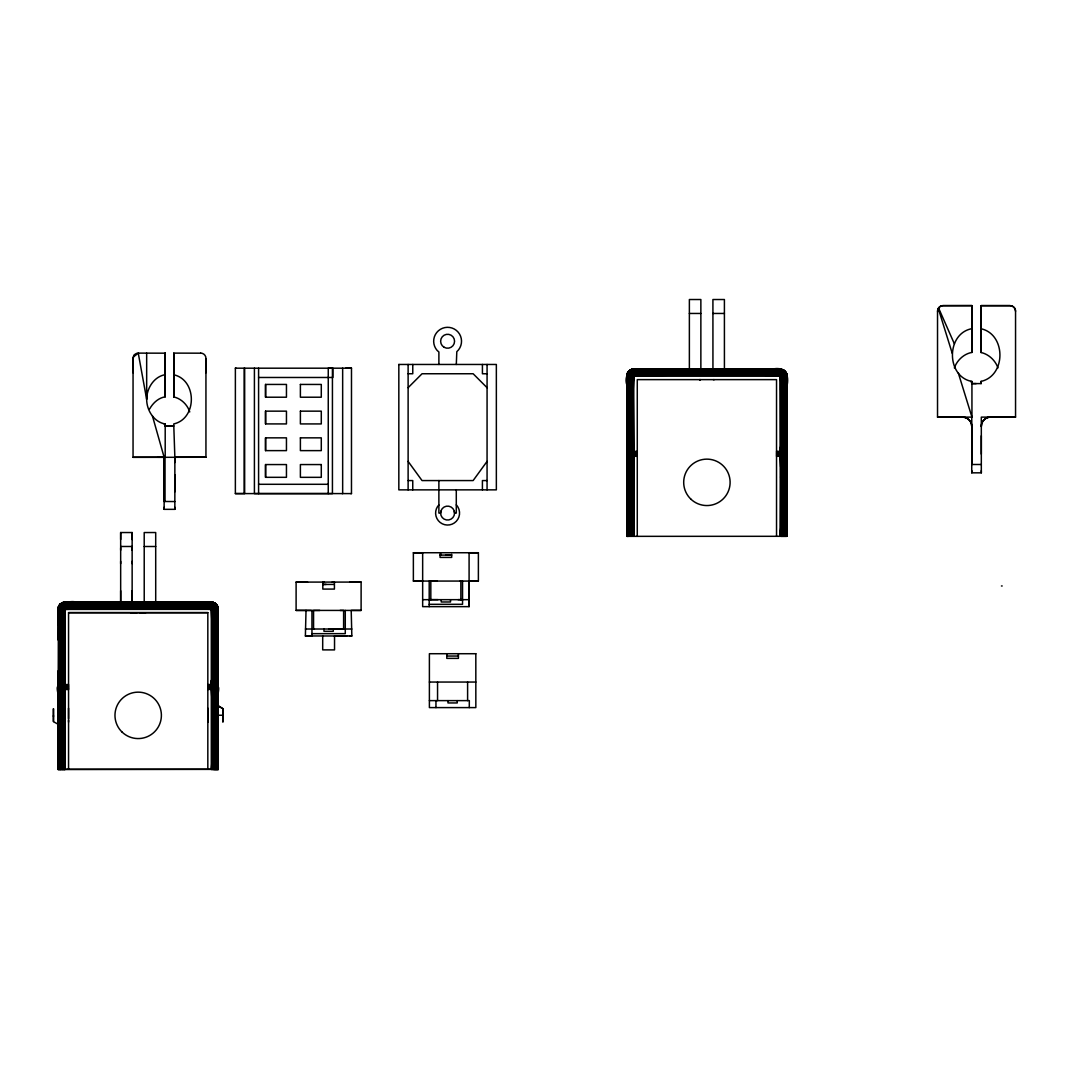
<?xml version="1.0" encoding="UTF-8"?>
<svg xmlns="http://www.w3.org/2000/svg" width="1069" height="1069" viewBox="0 0 1069 1069"><rect width="100%" height="100%" fill="white"/><g stroke="black" fill="none" stroke-linecap="round" stroke-linejoin="round"><path stroke-width="1.5" d="M58.1 724.247L53.45 721.669L53.463 715.669M53.463 716.404L53.45 708.667L53.45 721.455M218.25 725.009L218.263 769.319L58.1 769.466L58.261 746.416M58.1 724.515L58.1 722.858M58.1 720.038L58.1 705.874M58.1 609.156L58.14 608.461L58.14 624.737L58.1 609.156C57.298 603.798 68.683 597.304 65.062 607.967L65.062 769.48M58.234 769.466L58.247 670.691M58.261 769.319L58.14 746.416L58.14 769.319L211.301 769.306M58.14 640.05L58.274 608.528L59.891 604.747L63.686 602.528M207.827 685.269L212.744 684.507L213.159 685.336L213.319 769.48L218.236 769.466L217.742 606.484L215.724 603.758L211.983 602.221L132.142 602.181L132.142 532.536L120.663 532.536L120.663 602.181L62.403 602.716L59.69 604.733L58.234 607.793L58.247 624.737M58.14 706.262C61.681 695.144 50.39 681.18 64.541 687.541L68.55 687.861M58.421 760.34L58.635 769.48L58.862 608.595L65.062 605.321L211.903 605.241L215.844 606.484L218.063 608.889L218.129 623.28L218.183 608.274L215.176 603.357L212.664 602.315L187.89 602.341M58.434 607.072L58.1 609.41L65.062 605.936L79.694 605.335M68.55 688.997C65.169 689.625 58.22 689.759 58.701 684.574L58.862 606.35L60.412 604.239L63.619 602.595L79.694 602.475M65.062 605.321L60.519 606.551L58.14 609.41L59.958 606.337L64.434 604.747L211.943 604.747L216.406 606.27L218.263 609.343L216.366 605.295L211.301 603.785L65.062 603.785C62.029 601.66 57.031 610.025 58.688 606.377M59.022 605.709C57.138 609.063 62.323 601.54 65.062 603.384L213.974 602.716L187.89 602.782M58.247 696.16C57.352 674.82 60.038 689.238 59.022 697.629L59.276 769.48L58.862 608.595M63.712 602.315L65.062 602.488L62.977 602.876L75.752 602.341C73.454 599.722 53.757 605.161 65.062 602.448L79.694 602.582M61.481 769.48L60.973 609.424L65.009 607.459M61.614 603.143L106.847 602.221L106.847 603.517L120.663 602.181L117.897 603.571M62.269 602.782L65.062 602.488M117.897 603.424L120.663 602.181L64.381 602.221L63.752 605.348L65.062 609.424L64.34 684.574L68.55 685.256M68.55 769.319L68.55 612.644L207.827 612.644L207.827 769.319M68.55 722.15L68.55 720.145M68.55 718.702L68.536 708.199M68.55 612.644L207.827 612.644M120.663 590.756L120.663 602.248L132.142 602.248L132.142 590.756M120.663 563.657L120.663 561.332M120.663 550.188L120.663 547.862M120.663 539.524L120.663 532.536M132.142 563.657L132.142 561.332M132.142 550.188L132.142 547.862M132.142 539.524L132.142 532.536M133.05 358.823L133.05 372.76M146.667 353.184L146.667 399.352C146.68 410.309 153.896 422.041 165.201 423.992L165.201 457.305M165.201 372.52L165.201 370.716M165.201 359.064L165.201 360.868M165.201 423.992L165.201 425.996L173.793 425.996L174.862 457.305L174.848 509.338L164.132 509.338L164.132 507.294M165.201 396.84L165.201 353.117L165.201 396.84C158.399 397.895 152.961 403.053 149.673 408.879M173.793 359.064L173.793 360.868M189.748 411.926C187.422 404.723 181.222 398.617 173.779 396.946L173.779 353.117L200.731 353.184M205.943 372.76L205.943 358.823M207.814 708.466L207.814 721.775M212.678 753.07L211.301 769.48L211.301 602.181L202.054 602.221M207.827 685.937L216.472 684.507L216.459 604.466L218.089 608.074L217.942 623.28L218.223 608.622L215.965 604.239L211.956 602.235M215.39 603.785L212.678 602.341L196.683 602.488M64.381 602.221L212.49 602.609L213.359 604.974L212.036 609.357L211.956 678.989C209.591 686.979 214.188 686.739 212.678 678.989L212.744 609.357L214.041 605.094L213.399 602.528M214.094 602.782L196.683 602.595L212.678 602.569M215.377 603.758L211.301 602.448L63.044 602.488M207.827 688.997L214.789 688.77L215.39 684.507L215.39 609.357L211.355 607.459M215.978 769.48L215.965 688.169L218.116 685.523L218.236 678.989M216.94 605.107L218.116 607.9L218.263 707.197L218.263 705.874L222.9 708.667L222.913 711.754M217.354 605.722L217.087 769.48L217.328 686.966L218.223 685.015L218.236 695.638L218.129 678.989L217.582 685.376L207.827 687.247M216.459 769.48L217.675 606.39M218.263 710.591L218.263 769.466L218.236 754.3M218.236 756.451L218.223 769.319L218.129 754.3M218.263 705.901L222.913 708.747L222.913 721.749L222.913 708.747M244.2 368.19L244.186 493.584L235.367 493.584L235.38 368.19L236.075 368.19M244.654 493.584L244.667 368.19M254.409 368.19L254.409 493.584L332.432 493.584L332.432 368.19L328.263 368.19L328.25 493.584M258.591 493.584L258.591 368.19M265.553 477.322L265.553 464.561L286.452 464.561L286.452 477.322L265.553 477.322L265.553 464.561M265.553 450.624L265.553 437.849L286.452 437.849L286.452 450.624L265.553 450.624L265.553 437.849M265.553 423.912L265.553 411.151L286.452 411.151L286.452 423.925L265.553 423.912L265.553 411.151M265.553 397.214L265.553 384.439L286.465 384.439L286.452 397.214L265.553 397.214L265.566 384.439M296.1 610.412L296.113 582.084L361.122 582.084L361.108 610.426L296.1 610.412L310.985 610.452M321.288 464.561L321.288 477.335L300.389 477.335L300.389 464.561L321.288 464.561M332.9 368.19L332.9 377.477L258.591 377.477M334.544 635.975L334.53 649.899L322.691 649.885L322.704 635.975L351.835 635.988L351.207 610.426M342.655 368.19L342.655 493.584L235.367 493.584M342.187 493.584L351.474 493.597L351.487 368.19L345.741 368.19M408.117 489.869L408.117 364.462M412.754 489.856L412.754 480.569L408.104 480.569M412.768 364.462L412.768 373.749L408.117 373.749M413.369 581.068L413.369 552.74L478.391 552.74L478.377 581.068L413.369 581.068L422.656 581.095M438.878 480.569L438.878 513.08L440.615 513.08L440.856 511.276M438.891 364.462L438.891 351.968L437.141 350.445A13.937 13.937 0 0 1 438.384 330.789A13.937 13.937 0 0 1 458.053 332.031A13.937 13.937 0 0 1 456.81 351.688L456.303 364.462M456.289 489.856L456.289 513.08L454.552 513.08A6.962 6.962 0 0 0 444.103 507.04A6.962 6.962 0 0 0 444.103 519.106A6.962 6.962 0 0 0 454.552 513.08L454.312 511.276M482.413 489.856L482.413 480.569L487.063 480.569M482.426 364.462L482.426 373.762L487.076 373.762M487.063 489.869L487.076 364.462M631.124 369.714L628.599 371.491L626.955 374.791L626.848 391.535L626.822 376.208C625.94 371.01 637.151 364.208 633.783 374.765L633.783 536.344M626.955 439.159L626.955 536.344L626.848 375.46L628.398 371.731L631.766 369.473L648.402 369.273L633.783 369.286C626.875 367.883 627.356 380.217 633.73 374.244M626.968 514.977L626.822 536.304L626.862 513.414L626.848 536.344L786.984 536.304L786.984 376.141C785.501 362.244 763.667 372.693 756.611 369.326M626.848 473.073L626.848 437.488L627.022 451.759L630.469 453.363L637.271 454.031M626.848 406.848L627.102 374.27M626.848 439.159L626.955 374.791L630.042 370.676L633.783 369.847L780.023 369.847L783.764 370.676L786.396 373.415L786.45 536.344L781.038 536.344L780.664 466.899L780.744 456.263L784.111 455.354L786.383 453.376L786.944 445.853L786.29 452.24L776.535 454.031M629.12 371.037C624.336 377.731 630.095 368.645 633.783 370.181L781.947 370.408L784.993 371.745L786.677 374.123L786.944 390.132L786.944 376.208C787.038 374.671 785.956 370.876 784.432 371.731M637.271 455.782C633.877 456.423 626.928 456.557 627.423 451.372L627.423 376.208C624.269 370.676 641.2 365.852 629.106 371.09M637.271 454.646L633.249 454.338C622.385 454.084 629.614 446.134 627.73 464.427L627.997 536.344L627.583 375.393L629.908 373.629L633.783 372.119L780.611 372.025L784.566 373.335L786.771 375.74L786.664 390.132L786.811 375.326L784.606 372.774L781.372 371.624L633.783 371.558C626.795 370.97 624.67 379.241 626.848 384.813M630.202 536.344L629.694 376.208M629.708 370.515L629.24 373.335L630.296 376.208L783.497 376.208L784.606 372.774L783.938 370.462L780.744 369.286L765.391 369.38L780.023 369.593L780.651 371.09L780.023 536.344L781.399 519.935M630.322 370.155L631.766 536.344M631.685 369.513L632.34 451.372L637.271 452.053M633.783 369.286L632.153 369.78L631.726 371.758L633.048 376.208L633.783 451.372C633.904 455.648 631.418 458.133 631.926 452.187L631.632 376.208L630.657 370.408L632.407 369.326L689.371 369.179L689.371 299.52L700.863 299.52L700.863 369.193L712.943 369.193L712.916 299.52L724.408 299.52L724.421 369.193L727.495 369.393M633.129 391.535L633.783 376.208L632.434 371.143L633.783 369.179M637.271 536.344L637.271 379.629L776.535 379.629L776.535 536.304M786.049 372.734C784.285 369.593 776.896 366.186 780.023 374.056L633.783 374.056L633.142 371.09L633.783 369.593L780.023 369.393C787.653 369.807 790.432 380.323 780.423 373.094L765.391 372.132M776.535 452.053L781.466 451.372L781.466 376.208C785.768 367.83 779.381 367.963 770.776 369.219M765.391 369.834L782.855 369.847L780.023 369.246L781.372 371.143L780.023 376.208L780.517 454.94L780.023 456.289L776.535 456.289M783.604 536.344L784.111 376.208L780.076 374.244M784.098 370.502L782.855 369.847M784.699 536.344L784.673 455.033C789.55 446.976 775.252 456.717 781.399 445.853M786.637 374.056L786.383 373.375L786.45 536.344L786.837 386.23C788.534 380.43 788.254 370.061 780.023 370.582L633.783 370.582L629.24 371.785L626.968 374.765M786.837 390.132L786.771 374.578M954.35 367.91C957.049 360.306 963.877 353.812 971.935 352.423L971.935 305.614L943.099 305.614A5.572 5.572 0 0 0 939.157 307.297L937.526 311.239L937.526 417.124L962.461 417.097A9.3 9.3 0 0 1 971.748 426.384L971.748 472.832L981.315 472.832L981.315 417.124L1015.55 417.124L987.515 417.084M971.948 328.664C945.918 333.421 945.958 376.742 971.935 381.459L971.935 383.597L981.128 383.597L981.128 381.366C1006.183 375.78 1006.183 334.37 981.128 328.771L981.128 305.667L1009.978 305.614A5.572 5.572 0 0 1 1015.55 311.186L1015.55 417.124M997.978 367.91C995.373 360.494 988.852 354.267 981.128 352.529L981.128 328.771M58.1 769.466L58.381 607.473M58.688 697.162L58.514 685.71M60.973 609.424L59.891 609.424L59.904 604.466L59.891 684.574L68.55 685.937M60.385 769.48L60.412 688.236L59.557 685.884L59.65 684.574L65.062 684.574L64.421 670.704M62.336 603.076L61.053 605.669L62.403 769.48M216.94 623.28L217.248 606.163L213.239 603.624L62.109 603.304L63.044 769.48M164.132 509.338L164.145 457.305L152.466 416.055M164.132 491.86L164.132 489.549M164.132 474.756L164.132 477.055M174.862 462.516L174.862 457.251L205.943 457.238L164.145 457.305L164.132 501.481L174.862 501.561M174.848 491.86L174.848 474.756M213.974 769.48L214.041 603.076M213.399 710.497L214.789 684.507L214.655 608.729C217.662 605.442 212.664 601.566 212.036 602.488M214.882 769.48L214.789 688.77L211.301 688.997M215.457 769.48L215.39 688.489L216.232 687.875C218.156 680.044 207.974 689.933 211.956 678.989M218.129 759.832L217.969 769.466L217.969 607.125L218.129 769.466M629.133 518.759L628.398 536.344L627.115 536.344L626.995 375.326M627.142 527.204L627.343 536.344L627.222 452.508M629.106 536.344L629.12 455.033L628.265 452.681L628.372 451.372L633.048 451.372L633.129 437.488M630.429 375.58L631.124 536.344M782.04 536.344L783.417 372.186L782.762 369.874M782.682 536.344L784.031 372.453L783.363 370.141M784.165 536.344L785.127 372.613L783.938 370.462M785.18 536.344L785.02 454.151L786.944 451.88L786.944 462.449L786.396 445.853L785.809 536.344L786.049 376.208C787.626 372.56 783.51 368.992 780.023 369.847L765.391 370.168M776.535 453.39L780.023 453.39L785.648 451.372L785.875 372.64M971.761 454.111L971.748 451.652M971.748 435.805L971.761 438.277M981.128 383.597L981.128 381.366M981.315 454.111L981.315 435.818M211.956 623.28L211.301 609.424L212.651 604.359L211.822 602.569L196.683 602.782L211.301 602.796L211.301 607.272L65.062 607.967L62.911 609.424L63.218 685.403C62.376 690.721 65.556 689.599 64.741 684.948M63.886 602.595L63.004 604.974L63.886 608.582L64.728 769.48L64.741 689.224M212.664 769.48L213.159 688.636M213.159 685.336L213.453 609.357L211.301 607.98L196.683 607.326M217.942 760.34L217.742 769.48L217.742 606.484L217.942 619.232M217.582 685.376L218.129 665.052M632.741 451.612L633.436 536.344L633.449 456.022M781.372 536.344L781.987 453.59L781.76 451.479L780.744 451.372M776.535 452.721L780.023 452.721L782.174 451.372L782.174 376.208L780.023 374.765L765.391 374.11M786.837 431.916L786.57 452L786.984 451.372M68.55 686.592L65.062 686.592L59.436 684.574L59.089 606.658L59.891 604.506M64.02 684.815L64.421 655.377M64.381 769.48L64.421 763.76L64.046 769.48L63.686 763.694L64.02 689.264M637.271 453.39L633.783 453.39L628.144 451.372L628.051 372.306L628.024 375.406M633.102 536.344L633.129 530.625L632.754 536.344L632.407 530.545L632.741 456.062M780.664 390.145L780.744 376.208L782.08 371.758L781.198 369.393M981.315 426.411L981.315 426.371A9.3 9.3 0 0 1 990.616 417.084A9.287 9.287 0 0 0 981.315 426.411L981.315 426.584M211.983 769.48L212.343 684.748M626.848 462.449L626.955 437.488M58.247 672.16L58.14 683.746L58.14 672.16M218.223 685.015L218.129 696.16L218.196 685.055M786.837 462.971L786.944 451.88M60.92 769.48L60.145 604.226L60.024 610.265M629.641 536.344L629.106 375.54L633.783 373.375L648.402 372.76L780.53 372.56L784.472 373.936L786.637 376.208L786.396 390.145L786.223 375.393M59.022 761.302L58.929 769.48L58.688 760.834M627.142 437.488L627.022 451.759L627.409 437.488M627.73 528.166L627.637 536.344L627.409 527.698M68.55 689.505L65.062 689.505L64.728 769.48M637.271 456.289L633.783 456.289L633.436 536.344M58.688 670.691L58.514 685.202L61.761 686.579L68.55 687.247M214.495 688.463L215.697 688.115L215.965 684.507L216.406 605.762L215.23 603.678L218.116 607.9M786.837 526.696L786.677 536.344L786.664 527.204M58.247 706.769L58.301 685.416M626.955 473.594L626.888 451.92M59.583 609.637L59.69 604.733L59.757 609.637M627.583 375.847L627.637 372.854L627.663 375.847M627.931 375.406L627.997 372.279M59.583 685.242L58.541 684.681L59.022 670.691M628.305 452.027L627.249 451.479L627.73 437.488M786.062 390.145L786.223 373.148M786.918 451.92L786.396 463.959L786.263 453.323M58.421 739.12L58.688 729.005M627.142 505.958L627.409 495.829M59.423 670.691L58.822 684.868M214.588 769.48L215.377 752.242L216.232 769.48L216.94 751.133M217.675 760.834L217.448 769.48L217.354 761.302M628.144 437.488L627.53 451.666M785.662 390.145L785.755 375.58M783.296 536.344L784.098 519.093L784.94 536.344L785.662 517.984M786.396 527.698L786.156 536.344L786.062 528.166M217.354 697.629C221.083 678.775 216.633 690.801 207.827 687.861M786.062 464.427L786.383 453.376M62.096 769.48L62.964 752.95M630.804 536.344L631.685 519.801M58.14 609.41L58.14 608.461M215.951 762.518L215.724 769.48L215.377 762.852L215.176 769.48L214.762 763.132M216.94 761.743L216.686 769.48L216.486 762.157M784.673 529.382L784.432 536.344L784.098 529.716L783.884 536.344L783.47 529.997M785.662 528.607L785.394 536.344L785.194 529.021M216.94 698.07L217.194 686.766M60.986 624.737L61.588 609.424L60.479 605.455L62.109 603.304M60.986 752.242L60.145 769.48L59.423 751.133M629.708 391.535L630.296 376.208M629.708 519.093L628.853 536.344L628.144 517.984M61.614 624.737L61.721 608.795M630.322 391.535L631.044 375.286M62.269 624.737L62.336 608.502M62.964 624.737L63.619 609.424L62.323 604.64L63.218 602.716M63.686 624.737L65.062 608.689L212.05 607.62M63.686 753.07L62.724 769.48L62.269 763.373M630.991 391.535L631.939 375.673L633.783 374.765L648.402 374.11M631.685 391.535L632.594 375.379M632.407 391.535L633.783 375.486L780.771 374.484M632.407 519.935L631.432 536.344L630.991 530.237M648.402 372.132L633.783 372.734L627.423 376.208L626.862 375.486L626.955 391.535M633.129 422.175L632.407 437.488L633.449 451.733M60.412 751.908L59.69 769.48L59.423 761.743M211.649 769.48L211.956 763.76L212.33 769.48L213.399 752.95M780.357 536.344L780.664 530.625L780.704 536.344M60.986 699.179L61.588 688.837L68.55 688.449M207.827 689.505L211.635 689.224L211.635 684.882M217.555 686.458L217.862 685.657L217.942 696.667L218.063 685.363L217.675 697.162L217.662 686.512M629.708 465.977L630.296 455.635L637.271 455.234M61.614 699.46L62.523 688.636M62.269 699.701L63.218 688.703M64.421 700.088L65.062 689.505M212.678 763.694L212.998 769.48L213.399 763.56L213.653 769.48L214.762 752.523M630.322 466.271L631.244 455.434M630.991 466.498L631.926 455.501M633.129 466.899L633.783 456.289M782.12 519.801L781.706 536.344L783.47 519.374M62.964 699.888L63.619 689.385M63.686 700.008L64.34 689.465M631.685 466.685L632.34 456.182M632.407 466.819L633.048 456.263M781.038 536.344L781.399 530.545M629.133 529.382L629.908 536.344L630.991 519.614M782.12 477.308L782.174 456.049L776.535 455.234M785.194 371.544L785.194 451.372L781.867 452.187M212.678 710.631L213.399 699.888L212.343 689.278M781.399 477.442C779.408 472.231 787.92 453.015 776.535 455.782M211.956 710.711L212.678 700.021L211.635 689.224M780.664 477.522L781.399 466.819L780.343 456.022M628.612 371.544L628.612 451.372L637.271 452.721M58.14 608.689L58.421 607.125M64.821 602.475L79.694 602.769L65.062 602.796L65.062 607.272L79.694 607.326M627.236 374.043L627.73 391.535M60.973 684.574L60.666 688.182L61.868 688.53M629.694 451.372L629.387 454.98L630.59 455.327M215.377 678.989L215.123 684.948M784.098 445.853L783.844 451.799M214.762 678.989L214.495 685.082M783.47 445.853L783.216 451.933M214.094 678.989L213.84 685.202M217.942 678.989L218.263 684.507M782.815 445.853L782.561 452.067M212.036 684.507L212.678 678.989M212.744 684.507L213.399 678.989M780.343 451.733L780.664 445.853M781.466 451.372L782.12 445.853M781.867 455.501L784.419 454.98L784.111 451.372M633.783 372.119C630.763 370.128 626.006 377.958 627.022 374.578M133.05 358.396L134.574 354.708M63.218 685.403L64.34 684.574M631.926 452.187L633.048 451.372M781.065 456.062L781.065 451.612M626.968 452.387L627.409 463.959M61.588 609.424L214.789 609.357L215.885 605.388L214.655 603.344M64.554 605.762L196.683 605.963L211.301 606.591L215.978 608.675L215.39 609.357M765.391 372.76L780.023 373.375L784.686 375.54L784.111 376.208M59.169 686.832L60.064 687.354L59.904 769.48M627.891 453.63L628.772 454.151L628.625 536.344M214.041 608.435L214.094 623.28M782.762 375.286L782.815 390.145M58.274 608.141L60.479 605.455L65.062 604.239L211.301 604.252L215.885 605.388L218.236 608.729M785.662 464.868L785.915 453.63M64.314 602.716L65.062 602.595M59.423 624.737L59.329 608.795M628.144 391.535L628.051 375.58M62.523 685.269L62.269 670.704M631.244 452.067L630.991 437.488M630.59 451.933L630.322 437.488M61.868 685.149L61.614 670.704M59.329 605.508L63.258 603.263L79.694 603.036L211.301 603.063L214.428 603.611L217.034 605.508M627.583 375.393L627.409 391.535M487.063 461.394L473.126 480.569L422.041 480.569L408.104 461.394M61.24 685.002L60.986 670.704M629.962 451.799L629.708 437.488M214.762 623.28L214.655 608.729M783.47 390.145L783.363 375.58M438.878 504.996L437.595 506.465A11.973 11.973 0 0 0 440.134 522.447A11.973 11.973 0 0 0 456.263 521.325A11.973 11.973 0 0 0 456.557 505.143L456.289 504.915M408.117 387.686L422.055 373.749L473.139 373.749L487.063 387.686M196.683 603.036L212.05 602.716M59.917 604.733L60.92 603.905M60.986 603.544L59.958 606.337L61.147 609.089M59.036 609.41L65.062 606.591L79.694 605.963M627.757 376.208L629.106 375.54M134.293 356.244L138.262 353.184L146.667 399.352C146.68 388.368 153.883 376.662 165.201 374.671M217.582 685.937L211.301 687.18M207.827 688.449L211.796 688.075M211.822 608.314L64.554 608.301M780.53 375.099L633.262 375.099M215.23 609.023L217.328 609.357L217.354 623.28M783.938 375.887L785.648 376.208M62.229 609.424L63.218 608.876M630.951 376.208L631.939 375.673M215.377 699.179L214.789 688.77L216.312 687.287M218.223 609.343L211.702 606.31L64.661 606.31M780.423 373.094L633.382 373.094M207.827 686.605L217.835 684.614L215.965 684.507M785.501 452.027L786.543 451.479L785.434 451.372M632.594 369.393L630.951 369.847M780.023 455.234L785.02 454.151M626.902 376.194L628.679 372.613L633.783 371.037L780.611 370.676M776.535 454.646L786.637 452.895M629.855 375.887L628.211 376.181M60.064 687.354L65.062 687.861M628.772 454.151L633.783 454.646M780.023 370.582L784.686 371.09M211.702 603.197L196.683 603.771M780.423 369.994L765.391 370.569M64.821 608.929L63.619 609.424M633.529 375.713L632.34 376.208M630.216 370.368L648.402 370.168M627.73 464.427L627.53 453.323M59.022 697.629L58.822 686.525M117.59 603.41L120.663 602.181L106.847 602.341M117.59 603.25L120.663 602.181L106.847 602.528M217.501 608.528L217.675 623.28L217.929 609.343L216.753 607.767L211.822 605.762L196.683 605.963M116.053 603.557L120.663 602.181L106.847 602.782M116.053 603.344L120.663 602.181L106.847 603.116M631.939 369.513L770.776 369.326M114.517 603.451L120.663 602.181L111.457 603.37M112.993 603.464L120.663 602.181M632.34 369.393L633.529 369.273M780.744 456.263L781.466 456.182M212.036 689.478L212.744 689.398M780.744 369.286L780.023 369.286L781.466 369.393M633.783 374.056L648.402 373.415M633.783 376.208L648.402 375.566M65.062 607.272L79.694 606.631M65.062 609.424L79.694 608.769M780.076 369.527L780.771 369.513M683.238 369.326L689.371 369.179L675.568 369.179M196.683 603.37L214.869 603.584M207.827 684.588L211.301 684.507M633.142 370.302L629.908 370.355L633.783 370.582M60.265 610.265L60.145 604.226L63.271 604.172M72.652 602.836L75.752 602.782L62.403 602.716L75.752 602.528M187.89 602.528L213.319 602.488L202.054 602.528M780.611 370.395L783.884 370.355L782.682 369.714M714.186 379.682L713.384 379.682M361.122 582.084L349.643 582.111M462.583 599.656L460.873 599.669L460.873 581.095L460.098 581.095M306.015 610.426L305.387 635.988L311.948 635.988L311.948 610.439M305.387 635.975L322.691 635.961M713.838 369.246L713.384 369.246M765.391 369.273L782.04 369.473M333.889 584.422L322.811 584.436L326.139 584.422M429.858 599.656L437.956 599.656M216.94 609.357L215.965 609.357M312.602 629L314.393 629M340.076 610.439L343.617 610.439L343.617 629.013L345.327 629.013L311.948 629.013M689.371 313.458L700.863 313.458M712.929 313.458L724.408 313.458M165.201 353.184L138.262 353.117A5.211 5.211 0 0 0 133.05 358.315L133.05 457.305L162.862 457.305L157.838 457.265M235.38 368.19L351.487 368.19M633.102 369.219L780.704 369.219M784.673 376.208L786.049 376.208M700.409 379.682L699.58 379.682L700.248 379.682M976.171 383.597L971.935 383.597L970.933 381.312M937.526 417.124L971.948 417.124L971.935 381.459M628.144 451.372L627.423 451.372M633.783 451.372L637.271 451.372M776.535 451.372L780.023 451.372M981.315 464.494L971.761 464.494L971.761 417.124M258.591 484.297L328.25 484.297M120.663 546.486L132.142 546.486M144.208 546.5L155.7 546.5M478.391 552.74L469.091 552.74L469.091 606.644L422.656 606.644L422.656 552.767L413.369 552.74M445.88 555.078L451.679 555.078L440.067 555.092L441.35 555.078M478.377 581.068L469.077 581.068L469.091 606.617M437.074 581.095L431.141 581.095M332.192 582.097L334.423 582.097L334.423 589.086L322.811 589.086L322.811 582.097L324.094 582.097M1001.453 585.972L1002.174 585.972M422.656 599.669L469.091 599.669M136.311 602.422L130.859 602.422L134.56 602.435M140.413 602.435L145.531 602.435L142.124 602.422M429.203 604.319L462.543 604.306L462.543 581.095M351.821 610.412L361.108 610.426M319.818 610.439L313.564 610.439L313.564 629.013L305.387 629.013M134.24 612.871L130.859 612.871L136.685 612.884M142.444 612.884L145.531 612.871L140.052 612.871M329.118 629L343.336 629M343.617 629.013L351.835 629.013M311.948 633.663L345.274 633.65L345.274 610.439M334.53 635.961L346.784 635.961M446.802 656.045L458.414 656.045M429.391 682.049L475.839 682.049M65.062 684.574L68.55 684.574M429.391 700.623L469.331 700.623L469.278 707.598M632.42 369.313L644.473 369.326M648.402 372.76L633.262 372.56M350.766 493.584L351.474 493.584M441.35 552.753L440.067 552.753M307.578 582.111L296.113 582.084M458.053 599.656L460.605 599.656M313.564 629.013L311.894 629.013M349.443 635.961L351.835 635.975M59.436 684.574L58.701 684.574M218.263 715.241L222.913 715.255M648.402 374.831L633.035 374.484M79.694 608.034L64.314 607.686M429.203 599.656L430.82 599.669L430.82 581.095M648.402 369.567L633.262 369.353M169.517 602.341L155.713 602.248L155.7 532.536L144.208 532.549L144.221 602.248M648.402 369.834L633.035 369.513M79.694 603.036L65.009 602.729M60.145 604.226L63.271 604.279M202.054 602.782L205.195 602.836M730.568 369.339L724.421 369.179L738.238 369.219L724.421 369.179L727.495 369.313M169.517 602.528L155.713 602.181L158.479 603.571M648.402 370.569L633.382 369.994M79.694 603.771L64.661 603.197M196.683 605.348L211.702 606.31M765.391 373.415L780.023 374.056M169.517 602.782L155.713 602.181L158.479 603.437M196.683 606.631L211.301 607.272M765.391 374.831L780.263 375.713L781.399 390.145M765.391 375.566L780.023 376.208M196.683 608.047L212.036 609.357L212.678 623.28M196.683 608.782L211.301 609.424M169.517 603.116L155.713 602.181L158.773 603.41M780.023 371.037C783.323 369.821 787.492 375.152 786.944 375.5M164.92 603.37L155.713 602.181L158.773 603.25M173.793 374.778C197.19 380.003 197.19 418.687 173.793 423.912L173.793 425.983L165.201 425.983L164.252 423.858M163.383 603.464L155.713 602.181L169.517 602.221L169.517 603.517L155.713 602.181L160.31 603.557M161.847 603.464L155.713 602.181L160.31 603.344M212.678 602.422L213.399 602.595M211.555 608.929L212.744 609.357L213.399 623.28M782.12 390.145L781.466 376.208L780.263 375.713M781.867 375.673L782.855 376.208M213.145 608.809L214.134 609.357M216.446 604.747L215.377 603.544M59.917 609.063L60.398 608.742M783.216 455.327L784.098 465.977M786.263 451.666L785.662 445.853M217.555 684.801L216.94 678.989M627.423 453.376L628.144 464.868M58.701 686.579L59.423 698.07M782.561 455.434L783.47 466.271M213.84 688.57L214.762 699.46M786.918 451.519L786.664 445.853M938.582 308.046L954.43 343.951M63.886 608.582L64.421 624.737M781.198 375.379L781.466 376.208M212.49 608.515L212.744 609.357M938.275 308.447L952.279 353.451M958.305 372.961L971.948 417.124M786.811 375.326L786.771 375.74M218.063 607.713L218.21 608.595M58.474 608.047L59.022 624.737M62.964 763.56L63.378 769.48L63.686 763.694L63.712 769.48M631.685 530.424L632.086 536.344L632.407 530.545L632.42 536.344M780.023 456.289L780.664 466.899M211.301 689.505L211.956 700.088M786.062 445.853L786.383 451.372M217.354 678.989L217.662 684.507M631.685 437.488L632.34 451.372M62.964 670.704L63.619 684.574M783.497 376.208L784.098 390.145M214.789 609.357L215.377 623.28M628.144 528.607L628.398 536.344M60.412 762.518L60.652 769.48L60.986 762.852L61.788 769.48M214.094 763.373L214.281 769.48M782.815 530.237L782.989 536.344M630.322 529.997L630.496 536.344M786.236 529.636L786.383 536.304M217.555 764.308L217.662 769.306L217.675 754.3L217.929 769.306M981.315 472.832L981.315 470.654M174.848 509.338L174.848 507.294M786.236 377.317L786.396 386.23M217.555 611.802L217.675 619.232M786.45 373.482L786.664 386.23M626.955 526.696L627.115 536.344M58.448 609.41L58.688 624.737M786.677 374.123L786.837 386.23M217.942 754.3L218.116 769.319M58.261 609.41L58.421 624.737M626.862 451.88L626.955 462.971M133.05 457.305L165.027 457.265L165.027 501.481M786.944 536.304L786.837 521.298L786.984 536.344M626.822 513.414L626.848 521.218M58.1 746.429L58.14 754.22M971.748 472.832L971.748 470.641M222.913 710.604L222.913 719.784M222.913 718.649L222.913 721.695M207.827 708.266L207.814 711.713M207.814 718.675L207.827 722.203M173.793 372.76L173.779 370.716M58.234 607.793L58.247 617.815M981.128 352.529L981.128 305.614L1009.978 305.667A5.572 5.572 0 0 1 1015.55 311.239M971.935 352.423L971.935 305.614L943.099 305.667A5.572 5.572 0 0 0 937.526 311.186M467.607 682.049L467.607 700.623M458.414 653.72L458.414 658.37L446.802 658.37L446.802 653.72M457.251 700.623L457.251 702.948L447.964 702.948L447.964 700.623M451.679 554.29L451.679 557.417L440.067 557.417L440.067 554.29M450.517 599.656L450.517 601.981L441.23 601.981L441.23 599.656M437.555 682.049L437.555 700.623M435.952 700.623L435.952 707.598M429.203 581.095L429.203 606.644M333.261 629L333.261 631.325L323.974 631.325L323.974 629M205.943 457.305L205.943 358.315A5.211 5.211 0 0 0 200.731 353.117M173.779 353.117L173.779 396.946M962.474 417.124A9.287 9.287 0 0 1 971.761 426.411M138.182 602.181L141.896 602.221L138.182 602.181M300.389 437.849L300.389 450.624L321.288 450.624L321.288 437.849L300.389 437.849M300.389 411.151L300.389 423.925L321.288 423.925L321.288 411.151L300.389 411.151M300.389 384.439L300.389 397.214L321.288 397.214L321.288 384.452L300.389 384.439M398.831 364.462L398.831 489.869L496.35 489.856L496.35 364.462L398.831 364.462M59.276 605.281L59.209 608.408L59.276 605.281M633.61 369.954L630.496 370.008L633.61 370.021M215.176 603.357L211.889 603.397L215.176 603.357M783.296 370.008L780.17 370.034L783.296 370.008M214.588 603.01L211.448 603.036L214.588 603.01M475.839 653.72L429.391 653.72L429.391 707.598L475.839 707.598L475.825 653.72M690.841 499.103A23.211 23.211 0 0 0 729.446 487.878A23.211 23.211 0 0 0 700.422 460.058A23.211 23.211 0 0 0 690.841 499.103M444.116 347.278A6.962 6.962 0 0 0 454.566 341.238A6.962 6.962 0 0 0 444.116 335.212A6.962 6.962 0 0 0 444.116 347.278M122.12 732.118A23.211 23.211 0 0 0 160.724 720.894A23.211 23.211 0 0 0 131.701 693.073A23.211 23.211 0 0 0 122.12 732.118"/></g></svg>
